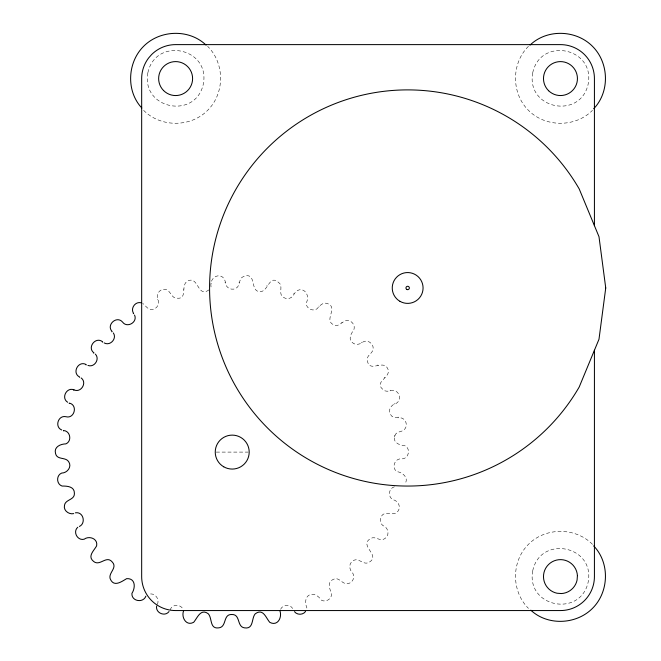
<?xml version="1.0" encoding="UTF-8"?>
<svg xmlns="http://www.w3.org/2000/svg" width="661" height="661" viewBox="0 0 661 661"><rect width="100%" height="100%" fill="white"/><g stroke="black" fill="none" stroke-linecap="round" stroke-linejoin="round"><path stroke-width="0.5" stroke-dasharray="3.31 2.48" d="M211.049 286.957C209.033 274.885 224.666 270.779 225.649 284.04C226.822 289.097 233.804 290.989 237.373 287.221C240.373 284.139 238.712 278.298 243.479 276.521C257.608 271.349 248.966 292.806 261.012 291.633C268.87 290.22 269.597 272.53 280.132 283.999C282.503 288.262 278.273 294.368 283.577 297.425C287.213 299.987 292.765 298.144 294.145 293.922C300.92 283.8 311.447 293.798 306.142 303.135C306.109 308.323 312.463 311.785 316.809 308.951C319.618 306.093 322.684 301.747 327.402 303.531C338.911 307.539 323.163 320.304 333.822 324.832C339.258 327.633 342.109 320.783 346.984 320.478C351.429 320.23 355.164 324.733 354.089 329.046C351.966 333.004 347.736 337.845 351.949 342.175C355.106 345.769 360.253 344.439 363.459 341.712C368.185 339.572 373.936 343.96 373.126 349.082C372.713 353.602 366.599 355.056 367.26 359.989C368.904 373.738 382.851 359.08 387.594 368.4C392.741 377.902 370.879 381.951 384.95 390.858C388.974 392.37 393.659 388.503 397.203 392.155C400.599 395.03 400.211 400.863 396.468 403.268C391.676 404.334 387.635 409.49 390.387 414.282C392.617 418.925 397.889 417.273 401.838 418.074C406.019 419.57 407.705 425.18 405.044 428.733C402.681 432.525 396.55 430.765 394.981 435.351L394.691 435.533C392.328 442.506 399.624 445.398 405.061 445.811C411.183 448.984 408.448 459.213 401.549 458.899C394.708 458.023 391.13 467.988 396.972 471.657C402.904 472.293 409.374 478.357 404.648 484.282M157.343 604.418C159.979 599.114 154.806 592.347 148.989 594.247M394.443 437.012L394.981 435.351M170.199 610.053C171.521 604.137 180.643 603.749 182.948 609.194M280.57 609.285C282.71 604.559 289.931 604.071 292.699 608.459M528.453 46.311C511.209 63.34 511.209 93.317 528.453 110.337C545.474 127.581 575.45 127.581 592.479 110.337M208.926 289.906C197.201 298.351 198.721 275.059 187.344 281.181C179.966 285.61 189.079 301.705 174.19 297.582C170.241 295.128 169.208 288.122 163.168 289.402C158.756 289.989 155.946 295.095 157.756 299.152C159.937 303.027 157.533 308.365 153.187 309.307C148.254 310.777 145.932 305.77 142.702 303.366M157.343 299.35L157.756 299.152M394.452 486.793C388.61 488.198 387.586 496.948 392.931 499.666C397.905 500.559 401.244 506.541 398.17 510.92C395.038 516.241 389.18 512.242 384.702 513.523C379.811 515.266 378.72 522.421 382.859 525.536C388.428 527.346 390.064 535.559 384.752 538.649C380.108 542.02 375.473 535.666 370.73 538.451C357.965 545.755 382.24 555.694 368.375 562.635C362.806 565.221 358.419 556.826 352.916 560.908C348.157 563.825 349.347 570.22 352.957 573.5C355.494 578.028 351.619 584.134 346.447 583.762C341.621 583.382 338.746 576.574 333.309 579.342C326.865 582.044 329.624 588.968 331.607 593.578C332.045 598.75 325.989 602.7 321.436 600.221C313.471 588.777 301.804 595.197 306.911 608.062M183.469 289.163L183.932 289.022M210.917 283.404L211.404 283.346M224.897 282.247L225.409 282.23M216.271 452.099L248.164 452.099M238.927 282.247L239.447 282.272M266.755 285.717L267.275 285.825M293.633 293.715L294.145 293.922M318.825 306.035L319.313 306.324M143.611 110.337C160.64 127.581 190.608 127.581 207.637 110.337C224.88 93.317 224.88 63.34 207.637 46.311M592.479 544.342C575.45 527.098 545.474 527.098 528.453 544.342C511.209 561.371 511.209 591.339 528.453 608.368M341.646 322.328L342.092 322.708M361.476 342.158L361.864 342.621M377.77 364.979L378.084 365.516M384.446 377.315L384.727 377.894M390.081 390.172L390.312 390.767M394.642 403.441L394.824 404.078M398.087 417.041L398.219 417.694M147.841 72.95C141.239 109.313 195.953 119.905 203.406 83.707C210 47.336 155.294 36.743 147.841 72.95M532.683 72.95C526.082 109.313 580.788 119.905 588.249 83.707C594.842 47.336 540.136 36.743 532.683 72.95M532.683 570.972C526.082 607.343 580.788 617.936 588.249 581.738C594.842 545.366 540.136 534.774 532.683 570.972"/><path stroke-width="0.99" d="M156.632 606.079C155.277 612.846 164.969 617.11 169.042 611.541M279.991 611.02C282.222 617.572 277.612 626.488 269.82 622.389C265.929 618.027 263.293 607.93 255.237 613.813C251.271 618.283 253.989 629.379 244.504 627.859C236.613 626.785 240.711 614.119 231.755 614.507C222.823 614.127 226.979 626.777 218.965 627.834C209.413 629.355 212.429 618.233 208.281 613.772C200.663 608.095 197.375 617.936 193.656 622.315C186.146 626.397 181.172 617.324 183.527 610.929M63.431 430.881L63.481 430.534C70.372 430.815 72.239 441.234 65.869 443.878C60.655 443.944 53.756 446.844 55.499 453.339C56.854 460.263 65.398 456.759 68.604 461.576C72.247 466.732 67.331 473.028 61.638 473.086C56.078 475.35 56.367 484.158 62.06 486.05C67.092 486 74.544 486.405 74.404 493.337C74.8 500.17 65.356 499.212 64.481 505.31C63.175 510.763 69.256 514.762 73.743 513.605M69.19 403.441L69.298 403.086C78.114 404.986 74.47 419.248 65.819 416.686C58.094 415.017 54.4 427.014 61.729 429.981M73.743 390.172L73.883 389.808C80.964 393.32 87.492 382.595 81.121 377.918M79.386 377.315L79.551 376.968C71.495 372.928 78.51 360.03 86.269 364.624L86.062 364.979M145.891 596.139C143.255 603.377 131.233 601.336 131.927 593.371C135.53 587.877 135.72 578.102 126.672 578.639C121.566 581.614 113.634 587.679 110.131 578.598C108.321 572.608 117.922 567.675 112.106 561.842C106.305 555.025 99.877 566.659 93.631 561.453C87.078 556.306 94.06 550.63 96.613 545.887C98.167 538.418 88.938 535.55 84.195 539.194C77.56 541.086 72.536 531.766 77.767 527.263M93.738 353.23L93.969 352.9C86.69 347.587 95.729 336.019 102.629 341.828L102.356 342.158M593.677 108.776C610.012 91.821 609.078 62.778 592.479 46.311C576.012 29.712 546.969 28.778 530.015 45.113M305.589 611.45C303.019 615.077 297.169 615.193 294.459 611.665M111.858 331.83L112.163 331.533C105.851 325.096 116.675 315.173 122.525 322.039C127.077 328.5 137.918 322.18 134.538 315.033M133.258 313.711L133.621 313.454C130.184 308.53 135.15 301.284 140.975 302.755M75.395 512.82C83.6 511.366 86.087 523.512 79.386 526.453M87.921 365.426C94.366 367.88 100.175 359.039 95.358 354.098M73.883 389.808C66.538 386.892 60.919 398.12 67.662 402.252M104.124 342.885C110.081 346.381 117.27 338.606 113.328 332.937M206.075 45.113C189.12 28.778 160.078 29.712 143.611 46.311C127.325 62.506 125.962 91.061 141.809 107.999M530.791 610.169C547.729 626.017 576.285 624.653 592.479 608.368C609.078 591.901 610.012 562.858 593.677 545.903M594.421 225.674L594.421 78.576A33.959 33.959 0 0 0 560.462 44.617L175.619 44.617A33.959 33.959 0 0 0 151.609 54.566L148.684 57.904A33.959 33.959 0 0 0 141.669 78.576L141.669 576.607A33.959 33.959 0 0 0 175.619 610.557L560.462 610.557A33.959 33.959 0 0 0 594.421 576.607L594.421 350.272M577.417 575.632L577.086 580.052A16.979 16.979 0 0 1 561.429 593.553L557.016 593.231A16.979 16.979 0 0 1 543.606 574.616A16.979 16.979 0 0 1 560.974 559.636A16.979 16.979 0 0 1 577.417 575.632M605.74 287.973L598.99 339.242L579.201 387.015A198.077 198.077 0 0 1 280.338 439.714A198.077 198.077 0 0 1 280.338 136.232A198.077 198.077 0 0 1 579.201 188.93L598.99 236.704L605.74 287.973M163.614 90.582A16.979 16.979 0 0 0 192.021 82.972A16.979 16.979 0 0 0 171.232 62.175A16.979 16.979 0 0 0 163.614 90.582M548.647 90.764A16.979 16.979 0 0 0 576.929 82.708A16.979 16.979 0 0 0 555.81 62.25A16.979 16.979 0 0 0 548.647 90.764M399.955 301.325A15.418 15.418 0 0 0 423.073 287.973A15.418 15.418 0 0 0 399.955 274.621A15.418 15.418 0 0 0 399.955 301.325M406.804 289.452A1.71 1.71 0 0 0 409.366 287.973A1.71 1.71 0 0 0 406.804 286.494A1.71 1.71 0 0 0 406.804 289.452M223.732 466.798A16.979 16.979 0 0 0 249.197 452.099A16.979 16.979 0 0 0 223.732 437.392A16.979 16.979 0 0 0 223.732 466.798"/></g></svg>
